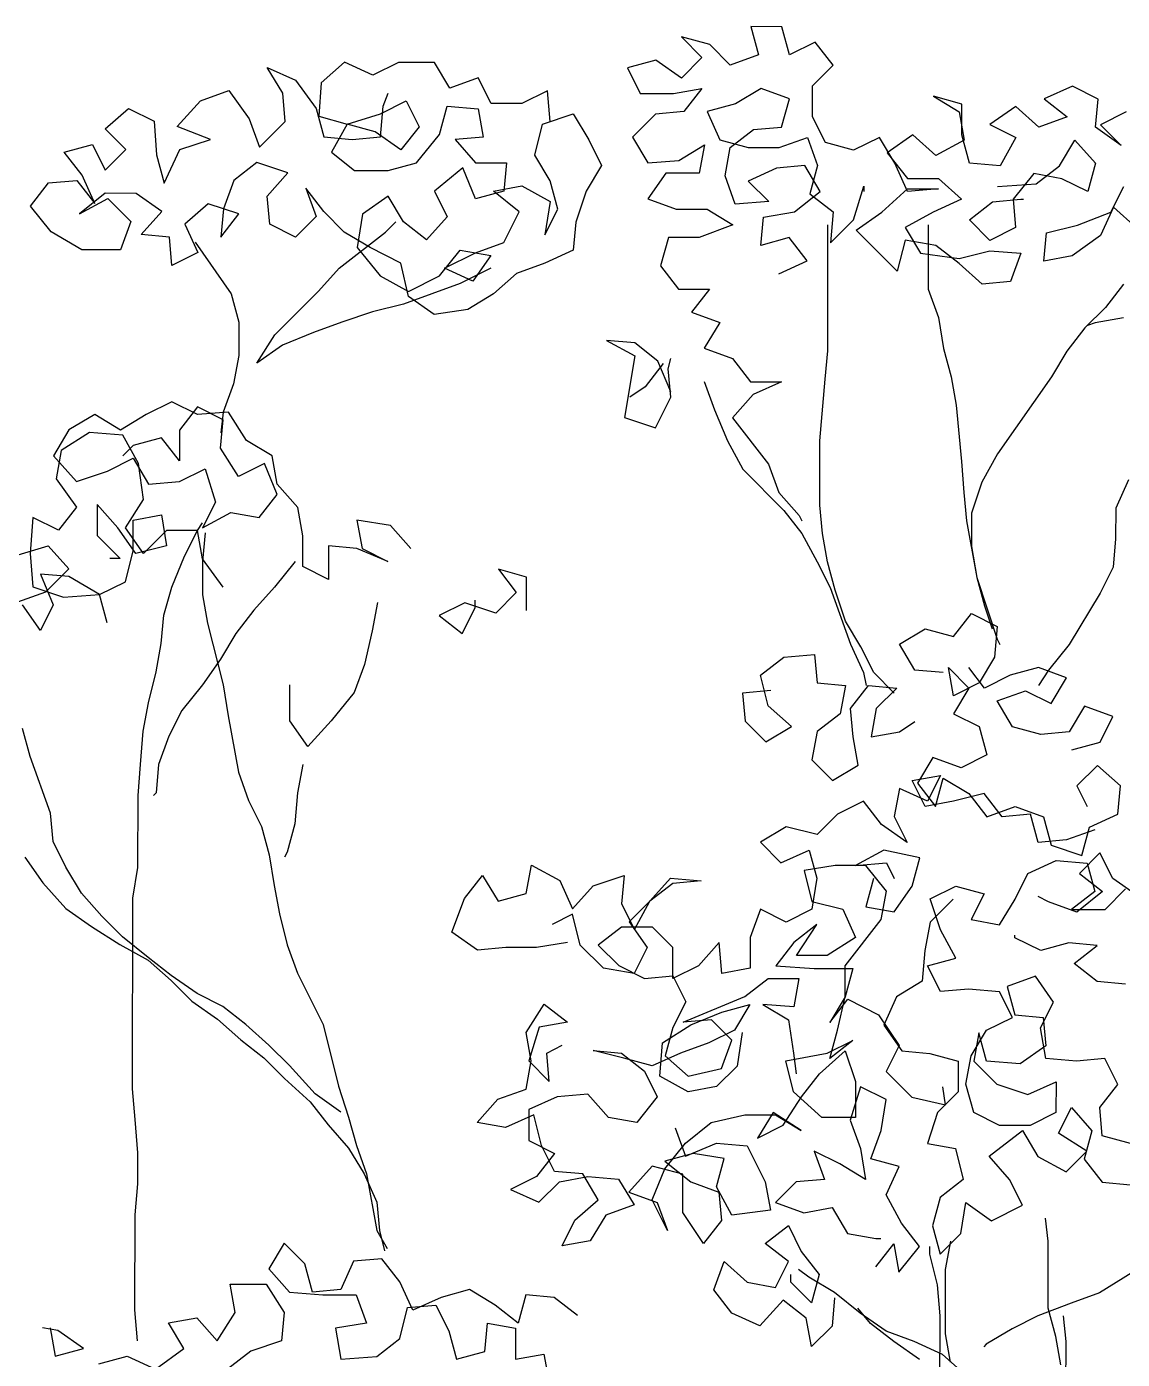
# Model space of a CAD drawing. Header units: millimetres. Extents: x 684983 to 685377, y 990360 to 990509.
# Drawn here: x 685140.296 to 685140.91, y 990435.167 to 990435.914 of the extents above; entities that cross this region are included whole.
import ezdxf

# ---------------------------------------------------------------- set-up
doc = ezdxf.new("R2010")
doc.units = ezdxf.units.MM
doc.layers.add('TEAK', color=7, linetype='Continuous')

# ---------------------------------------------------------------- blocks, each defined once
blk = doc.blocks.new('A$C25655A80')
at = {"color": 62}
for p, q in [((-0.01827, 2.09854), (-0.01539, 2.08796)), ((-0.00673, 2.09853), (-0.01827, 2.09854)), ((-0.00386, 2.08795), (-0.00673, 2.09853)), ((-0.04423, 2.09472), (-0.03654, 2.08702)), ((-0.03365, 2.09182), (-0.04423, 2.09472)), ((-0.02597, 2.08413), (-0.03365, 2.09182)), ((0.00576, 2.09275), (-0.00386, 2.08795)), ((0.01248, 2.08409), (0.00576, 2.09275)), ((-0.03654, 2.08702), (-0.04424, 2.07934)), ((-0.01539, 2.08796), (-0.02597, 2.08413)), ((-0.19901, 2.08332), (-0.18844, 2.07851)), ((-0.19325, 2.07371), (-0.19901, 2.08332)), ((-0.17016, 2.08522), (-0.17882, 2.07754)), ((-0.15959, 2.0804), (-0.17016, 2.08522)), ((-0.14998, 2.0852), (-0.15959, 2.0804)), ((-0.13652, 2.08519), (-0.14998, 2.0852)), ((-0.13076, 2.07557), (-0.13652, 2.08519)), ((-0.05385, 2.08607), (-0.06442, 2.0832)), ((-0.06442, 2.0832), (-0.05963, 2.07358)), ((-0.04424, 2.07934), (-0.05385, 2.08607)), ((0.00478, 2.07641), (0.01248, 2.08409)), ((-0.18844, 2.07851), (-0.18075, 2.06793)), ((-0.17882, 2.07754), (-0.1798, 2.06504)), ((-0.12018, 2.07941), (-0.13076, 2.07557)), ((-0.11538, 2.06979), (-0.12018, 2.07941)), ((-0.22401, 2.07085), (-0.21343, 2.07469)), ((-0.21343, 2.07469), (-0.20575, 2.0641)), ((-0.19229, 2.06313), (-0.19325, 2.07371)), ((-0.15576, 2.06886), (-0.15383, 2.07367)), ((-0.09423, 2.07458), (-0.10385, 2.06978)), ((-0.09328, 2.06304), (-0.09423, 2.07458)), ((-0.05963, 2.07358), (-0.04713, 2.07357)), ((-0.04713, 2.07357), (-0.03655, 2.07548)), ((-0.03655, 2.07548), (-0.04329, 2.06684)), ((-0.01444, 2.07546), (-0.02406, 2.06971)), ((-0.00387, 2.07161), (-0.01444, 2.07546)), ((-0.00677, 2.06104), (-0.00387, 2.07161)), ((0.00477, 2.06487), (0.00478, 2.07641)), ((0.04996, 2.07252), (0.05957, 2.06674)), ((0.06053, 2.06963), (0.04996, 2.07252)), ((0.10188, 2.07632), (0.0913, 2.07152)), ((0.0913, 2.07152), (0.09994, 2.06479)), ((0.11148, 2.0715), (0.10188, 2.07632)), ((0.11051, 2.06093), (0.11148, 2.0715)), ((-0.25959, 2.06031), (-0.25093, 2.06799)), ((-0.25093, 2.06799), (-0.24132, 2.06318)), ((-0.23267, 2.06124), (-0.22401, 2.07085)), ((-0.18075, 2.06793), (-0.17788, 2.05735)), ((-0.15673, 2.05733), (-0.15576, 2.06886)), ((-0.15672, 2.06598), (-0.14711, 2.07078)), ((-0.14711, 2.07078), (-0.14231, 2.06116)), ((-0.13462, 2.05827), (-0.13173, 2.06884)), ((-0.13173, 2.06884), (-0.12019, 2.06787)), ((-0.12019, 2.06787), (-0.11828, 2.05729)), ((-0.10385, 2.06978), (-0.11538, 2.06979)), ((-0.04329, 2.06684), (-0.05386, 2.06589)), ((-0.02406, 2.06971), (-0.03464, 2.06683)), ((-0.03464, 2.06683), (-0.02984, 2.05625)), ((0.05957, 2.06674), (0.06148, 2.05617)), ((0.06052, 2.05809), (0.06053, 2.06963)), ((0.08072, 2.06865), (0.0711, 2.06193)), ((0.08936, 2.06095), (0.08072, 2.06865)), ((0.12205, 2.06669), (0.11244, 2.06189)), ((-0.24132, 2.06318), (-0.24037, 2.05068)), ((-0.20575, 2.0641), (-0.20192, 2.05353)), ((-0.20192, 2.05353), (-0.19229, 2.06313)), ((-0.1798, 2.06504), (-0.16922, 2.06215)), ((-0.16922, 2.06215), (-0.175, 2.05158)), ((-0.16922, 2.06215), (-0.15672, 2.06598)), ((-0.15865, 2.05925), (-0.16922, 2.06215)), ((-0.09906, 2.05055), (-0.09617, 2.06208)), ((-0.09617, 2.06208), (-0.08463, 2.06592)), ((-0.08463, 2.06592), (-0.07887, 2.0563)), ((-0.05386, 2.06589), (-0.06252, 2.05724)), ((0.00957, 2.05525), (0.00477, 2.06487)), ((0.0711, 2.06193), (0.08071, 2.05711)), ((0.09994, 2.06479), (0.08936, 2.06095)), ((0.11244, 2.06189), (0.12012, 2.05419)), ((-0.2519, 2.05261), (-0.25959, 2.06031)), ((-0.22018, 2.05643), (-0.23267, 2.06124)), ((-0.17788, 2.05735), (-0.16731, 2.05638)), ((-0.16731, 2.05638), (-0.15673, 2.05733)), ((-0.14905, 2.05252), (-0.15865, 2.05925)), ((-0.14231, 2.06116), (-0.14905, 2.05252)), ((-0.14328, 2.0477), (-0.13462, 2.05827)), ((-0.11828, 2.05729), (-0.12885, 2.05634)), ((-0.06252, 2.05724), (-0.05677, 2.04763)), ((-0.026, 2.05336), (-0.01734, 2.06009)), ((-0.01734, 2.06009), (-0.00677, 2.06104)), ((-0.00773, 2.05335), (0.00284, 2.05718)), ((0.00284, 2.05718), (0.00668, 2.04661)), ((0.02976, 2.05716), (0.02014, 2.05236)), ((0.03552, 2.04754), (0.02976, 2.05716)), ((0.04226, 2.05811), (0.03264, 2.05139)), ((0.0509, 2.05041), (0.04226, 2.05811)), ((0.0634, 2.04752), (0.06052, 2.05809)), ((0.08071, 2.05711), (0.07493, 2.04654)), ((0.12012, 2.05419), (0.11051, 2.06093)), ((-0.27498, 2.05167), (-0.2644, 2.05454)), ((-0.26826, 2.04301), (-0.27498, 2.05167)), ((-0.2644, 2.05454), (-0.2596, 2.04493)), ((-0.2596, 2.04493), (-0.2519, 2.05261)), ((-0.2375, 2.0401), (-0.23172, 2.05259)), ((-0.23172, 2.05259), (-0.22018, 2.05643)), ((-0.175, 2.05158), (-0.16636, 2.04484)), ((-0.12885, 2.05634), (-0.12117, 2.04768)), ((-0.07887, 2.0563), (-0.07407, 2.04668)), ((-0.04523, 2.04858), (-0.03561, 2.05434)), ((-0.03561, 2.05434), (-0.03754, 2.04376)), ((-0.02984, 2.05625), (-0.01927, 2.05336)), ((-0.02793, 2.04279), (-0.026, 2.05336)), ((-0.01927, 2.05336), (-0.00773, 2.05335)), ((0.02014, 2.05236), (0.00957, 2.05525)), ((0.06148, 2.05617), (0.0509, 2.05041)), ((0.09704, 2.04652), (0.10282, 2.05613)), ((0.10282, 2.05613), (0.1105, 2.04747)), ((-0.24037, 2.05068), (-0.2375, 2.0401)), ((-0.20288, 2.04776), (-0.21154, 2.04104)), ((-0.19135, 2.0439), (-0.20288, 2.04776)), ((-0.15386, 2.04483), (-0.14328, 2.0477)), ((-0.12117, 2.04768), (-0.10964, 2.04767)), ((-0.10964, 2.04767), (-0.11061, 2.0371)), ((-0.0933, 2.04093), (-0.09906, 2.05055)), ((-0.07407, 2.04668), (-0.07985, 2.03707)), ((-0.05677, 2.04763), (-0.04523, 2.04858)), ((0.00187, 2.04661), (-0.0087, 2.04566)), ((0.00763, 2.03699), (0.00187, 2.04661)), ((0.00668, 2.04661), (0.00379, 2.03603)), ((0.03264, 2.05139), (0.04032, 2.04177)), ((0.04032, 2.03696), (0.03552, 2.04754)), ((0.07493, 2.04654), (0.0634, 2.04752)), ((0.1105, 2.04747), (0.10761, 2.0369)), ((-0.26346, 2.03243), (-0.26826, 2.04301)), ((-0.19905, 2.03526), (-0.19135, 2.0439)), ((-0.16636, 2.04484), (-0.15386, 2.04483)), ((-0.12598, 2.04577), (-0.13656, 2.03712)), ((-0.12118, 2.03423), (-0.12598, 2.04577)), ((-0.05004, 2.04377), (-0.05678, 2.03417)), ((-0.03754, 2.04376), (-0.05004, 2.04377)), ((-0.02409, 2.03221), (-0.02793, 2.04279)), ((-0.0087, 2.04566), (-0.01928, 2.04086)), ((0.04032, 2.04177), (0.05186, 2.04176)), ((0.05186, 2.04176), (0.0605, 2.03406)), ((0.08743, 2.04365), (0.07973, 2.03404)), ((0.098, 2.04172), (0.08743, 2.04365)), ((0.08838, 2.0398), (0.09704, 2.04652)), ((0.10761, 2.0369), (0.098, 2.04172)), ((-0.28749, 2.03149), (-0.28076, 2.04014)), ((-0.28076, 2.04014), (-0.27018, 2.04109)), ((-0.27018, 2.04109), (-0.26346, 2.03243)), ((-0.21154, 2.04104), (-0.2154, 2.03047)), ((-0.18463, 2.03813), (-0.18079, 2.02755)), ((-0.17791, 2.02947), (-0.18463, 2.03813)), ((-0.13656, 2.03712), (-0.13177, 2.02751)), ((-0.11061, 2.0371), (-0.12118, 2.03423)), ((-0.11445, 2.0371), (-0.10388, 2.03902)), ((-0.10485, 2.0294), (-0.11445, 2.0371)), ((-0.10388, 2.03902), (-0.09331, 2.03324)), ((-0.09043, 2.03035), (-0.0933, 2.04093)), ((-0.07985, 2.03707), (-0.0837, 2.02554)), ((-0.01928, 2.04086), (-0.0116, 2.03316)), ((-0.00199, 2.02931), (0.00763, 2.03699)), ((0.02012, 2.02641), (0.02398, 2.0389)), ((0.02398, 2.0389), (0.02397, 2.03698)), ((0.0307, 2.02928), (0.04032, 2.03792)), ((0.04032, 2.03792), (0.05185, 2.03791)), ((0.05185, 2.03791), (0.04032, 2.03696)), ((0.07396, 2.03885), (0.08838, 2.0398)), ((0.11625, 2.0292), (0.12107, 2.03881)), ((-0.25961, 2.03628), (-0.26923, 2.02859)), ((-0.26923, 2.02859), (-0.25865, 2.03435)), ((-0.24807, 2.03626), (-0.25961, 2.03628)), ((-0.25865, 2.03435), (-0.25001, 2.02569)), ((-0.23847, 2.02953), (-0.24807, 2.03626)), ((-0.22116, 2.03239), (-0.22982, 2.02471)), ((-0.20963, 2.02854), (-0.22116, 2.03239)), ((-0.1981, 2.02468), (-0.19905, 2.03526)), ((-0.15387, 2.03522), (-0.16349, 2.0285)), ((-0.14811, 2.0256), (-0.15387, 2.03522)), ((-0.09331, 2.03324), (-0.09524, 2.02074)), ((-0.05678, 2.03417), (-0.04621, 2.03031)), ((-0.0116, 2.03316), (-0.02409, 2.03221)), ((0.00379, 2.03603), (0.01243, 2.0293)), ((0.0605, 2.03406), (0.04992, 2.02926)), ((0.06338, 2.02637), (0.07204, 2.03309)), ((0.07204, 2.03309), (0.08261, 2.03404)), ((0.07973, 2.03404), (0.08068, 2.02347)), ((0.08261, 2.03404), (0.08357, 2.03404)), ((-0.27981, 2.02187), (-0.28749, 2.03149)), ((-0.24617, 2.02088), (-0.23847, 2.02953)), ((-0.2154, 2.03047), (-0.21637, 2.01989)), ((-0.21637, 2.01989), (-0.20963, 2.02854)), ((-0.18079, 2.02755), (-0.18849, 2.01987)), ((-0.17022, 2.02177), (-0.17791, 2.02947)), ((-0.16349, 2.0285), (-0.16542, 2.016)), ((-0.13177, 2.02751), (-0.13946, 2.01886)), ((-0.11063, 2.01787), (-0.10485, 2.0294)), ((-0.09524, 2.02074), (-0.09043, 2.03035)), ((-0.04621, 2.03031), (-0.03467, 2.0303)), ((-0.03467, 2.0303), (-0.02506, 2.02452)), ((-0.0145, 2.01682), (-0.01353, 2.0274)), ((-0.01353, 2.0274), (-0.00199, 2.02931)), ((0.01243, 2.0293), (0.01146, 2.01776)), ((0.02108, 2.02256), (0.0307, 2.02928)), ((0.04992, 2.02926), (0.03934, 2.0235)), ((0.10375, 2.02441), (0.11625, 2.0292)), ((0.11722, 2.03112), (0.1124, 2.02055)), ((0.12586, 2.02343), (0.11722, 2.03112)), ((-0.26828, 2.01513), (-0.27981, 2.02187)), ((-0.25001, 2.02569), (-0.25386, 2.01512)), ((-0.22982, 2.02471), (-0.22502, 2.01413)), ((-0.18849, 2.01987), (-0.1981, 2.02468)), ((-0.17216, 2.00832), (-0.15484, 2.02176)), ((-0.16061, 2.016), (-0.17022, 2.02177)), ((-0.15484, 2.02176), (-0.15099, 2.0256)), ((-0.13946, 2.01886), (-0.14811, 2.0256)), ((-0.0837, 2.02554), (-0.08467, 2.01497)), ((-0.02506, 2.02452), (-0.03756, 2.01973)), ((0.01046, 1.97739), (0.0105, 2.02449)), ((0.01146, 2.01776), (0.02012, 2.02641)), ((0.03644, 2.00717), (0.02108, 2.02256)), ((0.03934, 2.0235), (0.0451, 2.01389)), ((0.048, 2.02446), (0.04797, 2.00043)), ((0.07106, 2.01867), (0.06338, 2.02637)), ((0.08068, 2.02347), (0.07106, 2.01867)), ((0.09221, 2.02153), (0.10375, 2.02441)), ((-0.23559, 2.01991), (-0.24617, 2.02088)), ((-0.23464, 2.00934), (-0.23559, 2.01991)), ((-0.22598, 2.01798), (-0.21254, 1.99874)), ((-0.1212, 2.01404), (-0.11063, 2.01787)), ((-0.0491, 2.01974), (-0.05199, 2.00917)), ((-0.03756, 2.01973), (-0.0491, 2.01974)), ((-0.00392, 2.0197), (-0.0145, 2.01682)), ((0.0028, 2.01104), (-0.00392, 2.0197)), ((0.03934, 2.0187), (0.03644, 2.00717)), ((0.05087, 2.01677), (0.03934, 2.0187)), ((0.05952, 2.01003), (0.05087, 2.01677)), ((0.09124, 2.01096), (0.09221, 2.02153)), ((0.1124, 2.02055), (0.10182, 2.01287)), ((-0.25386, 2.01512), (-0.26828, 2.01513)), ((-0.22502, 2.01413), (-0.23464, 2.00934)), ((-0.16542, 2.016), (-0.15678, 2.00542)), ((-0.14908, 2.01022), (-0.16061, 2.016)), ((-0.13467, 2.0054), (-0.12697, 2.01501)), ((-0.13274, 2.00828), (-0.1212, 2.01404)), ((-0.12697, 2.01501), (-0.11544, 2.01307)), ((-0.11544, 2.01307), (-0.12217, 2.00347)), ((-0.08467, 2.01497), (-0.09525, 2.01017)), ((0.0451, 2.01389), (0.05952, 2.01195)), ((0.05952, 2.01195), (0.07106, 2.01482)), ((0.07106, 2.01482), (0.08259, 2.01385)), ((0.08259, 2.01385), (0.07874, 2.00328)), ((0.10182, 2.01287), (0.09124, 2.01096)), ((-0.17986, 1.99967), (-0.17216, 2.00832)), ((-0.14621, 1.99772), (-0.14908, 2.01022)), ((-0.12217, 2.00347), (-0.13274, 2.00828)), ((-0.11544, 2.00827), (-0.12698, 2.00251)), ((-0.09525, 2.01017), (-0.10583, 2.00633)), ((-0.05199, 2.00917), (-0.04527, 2.00051)), ((-0.00778, 2.00624), (0.0028, 2.01104)), ((0.06816, 2.00233), (0.05952, 2.01003)), ((-0.15678, 2.00542), (-0.14621, 1.99964)), ((-0.12698, 2.00251), (-0.14814, 1.99484)), ((-0.14621, 1.99964), (-0.13467, 2.0054)), ((-0.10583, 2.00633), (-0.11449, 1.99865)), ((0.07874, 2.00328), (0.06816, 2.00233)), ((0.12103, 2.00228), (0.1143, 1.99364)), ((-0.21254, 1.99874), (-0.20967, 1.98816)), ((-0.19621, 1.98335), (-0.17986, 1.99967)), ((-0.13661, 1.99098), (-0.14621, 1.99772)), ((-0.11449, 1.99865), (-0.12411, 1.99289)), ((-0.04527, 2.00051), (-0.03374, 2.0005)), ((-0.03374, 2.0005), (-0.04047, 1.99185)), ((0.04797, 2.00043), (0.05181, 1.98985)), ((-0.15968, 1.99196), (-0.17121, 1.98813)), ((-0.14814, 1.99484), (-0.15968, 1.99196)), ((-0.12411, 1.99289), (-0.13661, 1.99098)), ((-0.04047, 1.99185), (-0.0299, 1.988)), ((0.1143, 1.99364), (0.1066, 1.98595)), ((-0.20967, 1.98816), (-0.20968, 1.97567)), ((-0.17121, 1.98813), (-0.18179, 1.98429)), ((-0.0299, 1.988), (-0.03568, 1.97839)), ((0.05181, 1.98985), (0.05372, 1.97831)), ((0.11045, 1.98787), (0.10756, 1.98691)), ((0.12102, 1.98978), (0.11045, 1.98787)), ((-0.20295, 1.97278), (-0.19621, 1.98335)), ((-0.18179, 1.98429), (-0.19333, 1.9795)), ((0.1066, 1.98595), (0.09986, 1.97731)), ((-0.19333, 1.9795), (-0.20295, 1.97278)), ((-0.07221, 1.98131), (-0.06164, 1.97553)), ((-0.06163, 1.98034), (-0.07221, 1.98131)), ((-0.05299, 1.9736), (-0.06163, 1.98034)), ((-0.03568, 1.97839), (-0.02511, 1.97454)), ((0.00949, 1.96682), (0.01046, 1.97739)), ((0.05372, 1.97831), (0.0566, 1.96773)), ((0.09986, 1.97731), (0.09409, 1.9677)), ((-0.20968, 1.97567), (-0.21161, 1.9651)), ((-0.06164, 1.97553), (-0.0655, 1.95246)), ((-0.05107, 1.97264), (-0.0578, 1.96399)), ((-0.04819, 1.96206), (-0.05299, 1.9736)), ((-0.04915, 1.97071), (-0.04818, 1.97456)), ((-0.02511, 1.97454), (-0.01839, 1.96588)), ((-0.04819, 1.96014), (-0.04915, 1.97071)), ((0.0566, 1.96773), (0.05851, 1.95716)), ((0.09409, 1.9677), (0.07387, 1.93888)), ((-0.21161, 1.9651), (-0.21547, 1.95452)), ((-0.0578, 1.96399), (-0.06357, 1.96015)), ((-0.03569, 1.9659), (-0.03186, 1.95532)), ((-0.01839, 1.96588), (-0.00685, 1.96587)), ((-0.00685, 1.96587), (-0.01743, 1.96107)), ((0.00755, 1.94375), (0.00949, 1.96682)), ((-0.23469, 1.95839), (-0.24431, 1.95359)), ((-0.22508, 1.95357), (-0.23469, 1.95839)), ((-0.05397, 1.94861), (-0.04819, 1.96014)), ((-0.01743, 1.96107), (-0.02513, 1.95243)), ((0.05851, 1.95716), (0.06041, 1.93601)), ((-0.26353, 1.95361), (-0.27315, 1.94785)), ((-0.25392, 1.94783), (-0.26353, 1.95361)), ((-0.24431, 1.95359), (-0.25392, 1.94783)), ((-0.22508, 1.95646), (-0.23181, 1.94781)), ((-0.21547, 1.95164), (-0.22508, 1.95646)), ((-0.21354, 1.95452), (-0.22508, 1.95357)), ((-0.21547, 1.95452), (-0.21643, 1.94683)), ((-0.20682, 1.94394), (-0.21354, 1.95452)), ((-0.0655, 1.95246), (-0.05397, 1.94861)), ((-0.03186, 1.95532), (-0.02706, 1.94378)), ((-0.02513, 1.95243), (-0.01169, 1.93511)), ((-0.27315, 1.94785), (-0.27893, 1.93824)), ((-0.23181, 1.94781), (-0.23182, 1.93627)), ((-0.21644, 1.94107), (-0.21547, 1.95164)), ((-0.26546, 1.94688), (-0.27604, 1.94016)), ((-0.25296, 1.94591), (-0.26546, 1.94688)), ((-0.24912, 1.94206), (-0.25297, 1.93822)), ((-0.24721, 1.93533), (-0.25296, 1.94591)), ((-0.23855, 1.94493), (-0.24912, 1.94206)), ((-0.23182, 1.93627), (-0.23855, 1.94493)), ((-0.19722, 1.93817), (-0.20682, 1.94394)), ((-0.02706, 1.94378), (-0.0213, 1.9332)), ((0.00753, 1.91971), (0.00755, 1.94375)), ((-0.27893, 1.93824), (-0.27028, 1.92862)), ((-0.27604, 1.94016), (-0.27797, 1.92959)), ((-0.25874, 1.93245), (-0.24913, 1.93725)), ((-0.24913, 1.93725), (-0.24337, 1.92763)), ((-0.20972, 1.93049), (-0.21644, 1.94107)), ((-0.1953, 1.92759), (-0.19722, 1.93817)), ((0.07387, 1.93888), (0.06809, 1.92831)), ((-0.27028, 1.92862), (-0.25874, 1.93245)), ((-0.2453, 1.92187), (-0.24721, 1.93533)), ((-0.23183, 1.92858), (-0.22221, 1.93338)), ((-0.22221, 1.93338), (-0.21838, 1.92088)), ((-0.2001, 1.93528), (-0.20972, 1.93049)), ((-0.19531, 1.92374), (-0.2001, 1.93528)), ((-0.0213, 1.9332), (-0.00593, 1.9178)), ((-0.01169, 1.93511), (-0.00785, 1.92453)), ((0.06041, 1.93601), (0.06136, 1.92447)), ((-0.27797, 1.92959), (-0.27029, 1.91901)), ((-0.24337, 1.92763), (-0.23183, 1.92858)), ((-0.18762, 1.91893), (-0.1953, 1.92759)), ((0.06809, 1.92831), (0.06424, 1.91678)), ((0.12289, 1.92922), (0.11807, 1.91865)), ((-0.20204, 1.9151), (-0.19531, 1.92374)), ((-0.00785, 1.92453), (-0.00017, 1.91588)), ((0.06136, 1.92447), (0.06231, 1.9139)), ((-0.27029, 1.91901), (-0.27703, 1.91036)), ((-0.2626, 1.91996), (-0.26261, 1.90842)), ((-0.25492, 1.9113), (-0.2626, 1.91996)), ((-0.25203, 1.9113), (-0.2453, 1.92187)), ((-0.21838, 1.92088), (-0.2232, 1.91127)), ((-0.18571, 1.90835), (-0.18762, 1.91893)), ((-0.00593, 1.9178), (0.00079, 1.90915)), ((0.00848, 1.90914), (0.00753, 1.91971)), ((0.11807, 1.91865), (0.11806, 1.90712)), ((-0.28664, 1.91518), (-0.28761, 1.90172)), ((-0.27703, 1.91036), (-0.28664, 1.91518)), ((-0.24916, 1.90264), (-0.24915, 1.91418)), ((-0.24915, 1.91418), (-0.23857, 1.91609)), ((-0.23857, 1.91609), (-0.23666, 1.90456)), ((-0.22512, 1.91031), (-0.22319, 1.9132)), ((-0.2232, 1.91127), (-0.21262, 1.91703)), ((-0.21262, 1.91703), (-0.20204, 1.9151)), ((-0.16551, 1.9141), (-0.1636, 1.90353)), ((-0.15302, 1.91217), (-0.16551, 1.9141)), ((-0.14534, 1.90351), (-0.15302, 1.91217)), ((-0.00017, 1.91588), (0.00079, 1.91395)), ((0.06231, 1.9139), (0.06614, 1.89274)), ((0.06424, 1.91678), (0.06423, 1.90428)), ((-0.26261, 1.90842), (-0.25397, 1.89977)), ((-0.2482, 1.90168), (-0.25492, 1.9113)), ((-0.24531, 1.90168), (-0.25203, 1.9113)), ((-0.23665, 1.91032), (-0.24531, 1.90168)), ((-0.22512, 1.91031), (-0.23665, 1.91032)), ((-0.22993, 1.9007), (-0.22512, 1.91031)), ((-0.22321, 1.89974), (-0.22512, 1.91031)), ((-0.22224, 1.90935), (-0.22321, 1.89878)), ((-0.18572, 1.89682), (-0.18571, 1.90835)), ((0.00079, 1.90915), (0.00654, 1.89857)), ((0.01039, 1.89856), (0.00848, 1.90914)), ((-0.29338, 1.90076), (-0.28088, 1.9046)), ((-0.28088, 1.9046), (-0.2732, 1.89594)), ((-0.25205, 1.89111), (-0.24916, 1.90264)), ((-0.23666, 1.90456), (-0.2482, 1.90168)), ((-0.1761, 1.9045), (-0.17611, 1.892)), ((-0.16552, 1.90353), (-0.1761, 1.9045)), ((-0.15399, 1.89871), (-0.16552, 1.90353)), ((-0.1636, 1.90353), (-0.15399, 1.89871)), ((0.06423, 1.90428), (0.06614, 1.89274)), ((0.11806, 1.90712), (0.11709, 1.89654)), ((-0.28761, 1.90172), (-0.28666, 1.88922)), ((-0.25397, 1.89977), (-0.25781, 1.89977)), ((-0.23475, 1.88917), (-0.22993, 1.9007)), ((-0.22321, 1.89878), (-0.22322, 1.88628)), ((-0.21553, 1.88916), (-0.22321, 1.89974)), ((-0.1886, 1.89874), (-0.1963, 1.88914)), ((0.00654, 1.89857), (0.01134, 1.88895)), ((0.01326, 1.88799), (0.01039, 1.89856)), ((-0.28377, 1.89402), (-0.27898, 1.88248)), ((-0.2732, 1.89305), (-0.28377, 1.89402)), ((-0.2732, 1.89594), (-0.28186, 1.88729)), ((-0.26167, 1.88631), (-0.2732, 1.89305)), ((-0.17611, 1.892), (-0.18572, 1.89682)), ((-0.10209, 1.8929), (-0.11266, 1.89579)), ((-0.11266, 1.89579), (-0.10594, 1.88713)), ((-0.1021, 1.8804), (-0.10209, 1.8929)), ((0.06614, 1.89274), (0.07381, 1.86966)), ((0.06614, 1.89274), (0.06901, 1.88217)), ((0.11709, 1.89654), (0.11228, 1.88693)), ((-0.28186, 1.88729), (-0.29243, 1.88346)), ((-0.28666, 1.88922), (-0.27513, 1.88537)), ((-0.26167, 1.88631), (-0.25205, 1.89111)), ((-0.23764, 1.8786), (-0.23475, 1.88917)), ((-0.1963, 1.88914), (-0.204, 1.88049)), ((0.01134, 1.88895), (0.01901, 1.86779)), ((0.0171, 1.87645), (0.01326, 1.88799)), ((-0.28379, 1.87288), (-0.29051, 1.8825)), ((-0.27898, 1.88248), (-0.28379, 1.87288)), ((-0.27513, 1.88537), (-0.26167, 1.88631)), ((-0.2588, 1.87574), (-0.26167, 1.88631)), ((-0.22322, 1.88628), (-0.22131, 1.8757)), ((-0.15785, 1.88334), (-0.15978, 1.87276)), ((-0.12517, 1.88331), (-0.13479, 1.87851)), ((-0.11364, 1.87945), (-0.12517, 1.88331)), ((-0.12132, 1.88138), (-0.12132, 1.88426)), ((-0.10594, 1.88713), (-0.11364, 1.87945)), ((0.11228, 1.88693), (0.10072, 1.86772)), ((-0.23862, 1.86803), (-0.23764, 1.8786)), ((-0.204, 1.88049), (-0.21073, 1.87185)), ((-0.13479, 1.87851), (-0.12614, 1.87177)), ((-0.12614, 1.87177), (-0.12132, 1.88138)), ((0.05747, 1.87064), (0.0642, 1.87929)), ((0.0642, 1.87929), (0.07381, 1.87447)), ((0.06901, 1.88217), (0.07189, 1.87351)), ((-0.22131, 1.8757), (-0.21556, 1.85263)), ((-0.15978, 1.87276), (-0.16268, 1.86027)), ((0.02286, 1.86683), (0.0171, 1.87645)), ((0.03728, 1.86778), (0.0469, 1.87353)), ((0.0469, 1.87353), (0.05747, 1.87064)), ((0.07381, 1.87447), (0.07284, 1.86294)), ((-0.24055, 1.85746), (-0.23862, 1.86803)), ((-0.21073, 1.87185), (-0.21651, 1.86224)), ((0.01901, 1.86779), (0.02381, 1.85721)), ((0.04304, 1.85816), (0.03728, 1.86778)), ((0.07381, 1.86966), (0.07477, 1.86774)), ((0.10072, 1.86772), (0.09302, 1.85811)), ((-0.01464, 1.85629), (-0.00599, 1.86301)), ((-0.00599, 1.86301), (0.00555, 1.86396)), ((0.00555, 1.86396), (0.0065, 1.85338)), ((0.02766, 1.85721), (0.02286, 1.86683)), ((0.07284, 1.86294), (0.06706, 1.85333)), ((-0.24344, 1.84592), (-0.24055, 1.85746)), ((-0.21651, 1.86224), (-0.22325, 1.85263)), ((-0.16268, 1.86027), (-0.16653, 1.8497)), ((0.05361, 1.85719), (0.04304, 1.85816)), ((0.05553, 1.85911), (0.06322, 1.85141)), ((0.05745, 1.84853), (0.05553, 1.85911)), ((0.06899, 1.8514), (0.06323, 1.8591)), ((0.08918, 1.85908), (0.0786, 1.8562)), ((0.09302, 1.85811), (0.08917, 1.85235)), ((0.09975, 1.85522), (0.08918, 1.85908)), ((-0.22325, 1.85263), (-0.23095, 1.84303)), ((-0.21556, 1.85263), (-0.21365, 1.84109)), ((-0.19058, 1.83915), (-0.19056, 1.8526)), ((-0.01177, 1.84475), (-0.01464, 1.85629)), ((0.0065, 1.85338), (0.01708, 1.85241)), ((0.01708, 1.85241), (0.01514, 1.84184)), ((0.01899, 1.84376), (0.02573, 1.85241)), ((0.02381, 1.85721), (0.02477, 1.85241)), ((0.02573, 1.85241), (0.0363, 1.85143)), ((0.03534, 1.84951), (0.02766, 1.85721)), ((0.06706, 1.85333), (0.05745, 1.84853)), ((0.0786, 1.8562), (0.06899, 1.8514)), ((0.09397, 1.84561), (0.09975, 1.85522)), ((-0.16653, 1.8497), (-0.1752, 1.83913)), ((-0.0108, 1.85052), (-0.02138, 1.84956)), ((-0.02138, 1.84956), (-0.02043, 1.83899)), ((0.0363, 1.85143), (0.0286, 1.84375)), ((0.06322, 1.85141), (0.05744, 1.8418)), ((0.07379, 1.84659), (0.08437, 1.85043)), ((0.08437, 1.85043), (0.09397, 1.84561)), ((-0.24537, 1.83535), (-0.24344, 1.84592)), ((-0.23095, 1.84303), (-0.23576, 1.83342)), ((-0.00312, 1.83705), (-0.01177, 1.84475)), ((0.01994, 1.83318), (0.01899, 1.84376)), ((0.0286, 1.84375), (0.02667, 1.83318)), ((0.07955, 1.83698), (0.07379, 1.84659)), ((0.10647, 1.84464), (0.10069, 1.83503)), ((0.11704, 1.84079), (0.10647, 1.84464)), ((-0.21365, 1.84109), (-0.20982, 1.81994)), ((-0.18386, 1.82953), (-0.19058, 1.83915)), ((-0.1752, 1.83913), (-0.18386, 1.82953)), ((-0.02043, 1.83899), (-0.01274, 1.83129)), ((0.01514, 1.84184), (0.00649, 1.83512)), ((0.03725, 1.83509), (0.04302, 1.83893)), ((0.05744, 1.8418), (0.06705, 1.83699)), ((0.11223, 1.83118), (0.11704, 1.84079)), ((-0.28768, 1.82578), (-0.29055, 1.83635)), ((-0.24635, 1.82285), (-0.24537, 1.83535)), ((-0.23576, 1.83342), (-0.23962, 1.82285)), ((-0.01274, 1.83129), (-0.00312, 1.83705)), ((0.00649, 1.83512), (0.00455, 1.82455)), ((0.02186, 1.82261), (0.01994, 1.83318)), ((0.02667, 1.83318), (0.03725, 1.83509)), ((0.06705, 1.83699), (0.06992, 1.82641)), ((0.09012, 1.83408), (0.07955, 1.83698)), ((0.10069, 1.83503), (0.09012, 1.83408)), ((0.10165, 1.8283), (0.11223, 1.83118)), ((-0.28001, 1.80462), (-0.28768, 1.82578)), ((-0.24732, 1.81132), (-0.24635, 1.82285)), ((-0.23962, 1.82285), (-0.24059, 1.81227)), ((-0.18579, 1.8228), (-0.18772, 1.81223)), ((0.00455, 1.82455), (0.01224, 1.81685)), ((0.01224, 1.81685), (0.02186, 1.82261)), ((0.04974, 1.82547), (0.04396, 1.81586)), ((0.06031, 1.82161), (0.04974, 1.82547)), ((0.06992, 1.82641), (0.06031, 1.82161)), ((0.11126, 1.82253), (0.10356, 1.81484)), ((0.1199, 1.81483), (0.11126, 1.82253)), ((-0.20982, 1.81994), (-0.20599, 1.80936)), ((0.04204, 1.81682), (0.05261, 1.81874)), ((0.05261, 1.81874), (0.0478, 1.80913)), ((0.05068, 1.8072), (0.05357, 1.81777)), ((0.05357, 1.81777), (0.06318, 1.812)), ((0.03723, 1.81394), (0.0353, 1.80337)), ((0.0478, 1.80913), (0.03723, 1.81394)), ((0.04684, 1.8072), (0.04204, 1.81682)), ((0.04396, 1.81586), (0.05068, 1.8072)), ((0.10356, 1.81484), (0.1074, 1.80715)), ((0.11893, 1.80426), (0.1199, 1.81483)), ((-0.24734, 1.7844), (-0.24732, 1.81132)), ((-0.24059, 1.81227), (-0.24155, 1.81131)), ((-0.20599, 1.80936), (-0.20119, 1.79974)), ((-0.18772, 1.81223), (-0.18869, 1.80069)), ((0.02377, 1.80915), (0.01415, 1.80435)), ((0.03049, 1.80049), (0.02377, 1.80915)), ((0.05741, 1.80912), (0.04684, 1.8072)), ((0.06895, 1.81199), (0.05741, 1.80912)), ((0.06318, 1.812), (0.0699, 1.80334)), ((0.07567, 1.80333), (0.06895, 1.81199)), ((-0.27906, 1.79404), (-0.28001, 1.80462)), ((0.01415, 1.80435), (0.00645, 1.79667)), ((0.0353, 1.80337), (0.04009, 1.79375)), ((0.0699, 1.80334), (0.08048, 1.80717)), ((0.08625, 1.80428), (0.07567, 1.80333)), ((0.08048, 1.80717), (0.09105, 1.80332)), ((0.08912, 1.79371), (0.08625, 1.80428)), ((0.09105, 1.80332), (0.09393, 1.79274)), ((0.10835, 1.79946), (0.11893, 1.80426)), ((-0.20119, 1.79974), (-0.19831, 1.78916)), ((-0.18869, 1.80069), (-0.19158, 1.79012)), ((-0.00508, 1.79956), (-0.0147, 1.7938)), ((0.00645, 1.79667), (-0.00508, 1.79956)), ((0.04009, 1.79375), (0.03049, 1.80049)), ((0.11027, 1.7985), (0.0997, 1.79466)), ((0.10546, 1.78889), (0.10835, 1.79946)), ((-0.27426, 1.78443), (-0.27906, 1.79404)), ((-0.0147, 1.7938), (-0.00702, 1.78611)), ((0.0997, 1.79466), (0.08912, 1.79371)), ((0.09393, 1.79274), (0.10546, 1.78889)), ((-0.28964, 1.78829), (-0.28292, 1.77867)), ((-0.19831, 1.78916), (-0.1964, 1.77763)), ((-0.19158, 1.79012), (-0.19255, 1.7882)), ((-0.00702, 1.78611), (0.00356, 1.7909)), ((0.00356, 1.7909), (0.00644, 1.78033)), ((0.03144, 1.79088), (0.02086, 1.78512)), ((0.0449, 1.78798), (0.03144, 1.79088)), ((0.042, 1.77741), (0.0449, 1.78798)), ((0.11219, 1.78984), (0.10449, 1.78216)), ((0.11699, 1.78022), (0.11219, 1.78984)), ((-0.2685, 1.77481), (-0.27426, 1.78443)), ((-0.24928, 1.77287), (-0.24734, 1.7844)), ((-0.1022, 1.77466), (-0.10026, 1.78523)), ((-0.10026, 1.78523), (-0.08969, 1.77945)), ((0.01317, 1.78513), (0.00163, 1.78321)), ((0.00163, 1.78321), (0.00451, 1.77168)), ((0.02471, 1.78512), (0.01317, 1.78513)), ((0.02086, 1.78512), (0.0324, 1.78607)), ((0.03239, 1.7755), (0.02471, 1.78512)), ((0.0324, 1.78607), (0.03528, 1.7803)), ((0.08526, 1.78218), (0.09584, 1.78697)), ((0.09584, 1.78697), (0.10738, 1.786)), ((0.10738, 1.786), (0.11025, 1.77542)), ((-0.28292, 1.77867), (-0.27427, 1.76905)), ((-0.12527, 1.77276), (-0.11853, 1.7814)), ((-0.11853, 1.7814), (-0.11277, 1.77178)), ((-0.08969, 1.77945), (-0.0849, 1.76887)), ((-0.0772, 1.77752), (-0.06566, 1.78135)), ((-0.06566, 1.78135), (-0.06663, 1.77078)), ((-0.05606, 1.77173), (-0.04836, 1.78038)), ((-0.0474, 1.77845), (-0.05606, 1.77173)), ((-0.04836, 1.78038), (-0.03682, 1.7794)), ((-0.03682, 1.7794), (-0.0474, 1.77845)), ((0.00644, 1.78033), (0.0045, 1.76879)), ((0.02758, 1.78031), (0.02469, 1.76973)), ((0.08045, 1.77257), (0.08526, 1.78218)), ((0.10449, 1.78216), (0.11314, 1.77542)), ((0.12659, 1.77349), (0.11699, 1.78022)), ((-0.26082, 1.76615), (-0.2685, 1.77481)), ((-0.24934, 1.70173), (-0.24928, 1.77287)), ((-0.1964, 1.77763), (-0.19449, 1.76705)), ((-0.13009, 1.76026), (-0.12527, 1.77276)), ((-0.11277, 1.77178), (-0.1022, 1.77466)), ((-0.0849, 1.76887), (-0.0772, 1.77752)), ((0.03045, 1.76492), (0.03239, 1.7755)), ((0.03526, 1.7678), (0.042, 1.77741)), ((0.04873, 1.7726), (0.05834, 1.77739)), ((0.05834, 1.77739), (0.06892, 1.7745)), ((0.06892, 1.7745), (0.0641, 1.76489)), ((0.09295, 1.77159), (0.0891, 1.77352)), ((0.11025, 1.77542), (0.10159, 1.7687)), ((0.11314, 1.77542), (0.10352, 1.76774)), ((0.11409, 1.76869), (0.12179, 1.77637)), ((-0.27427, 1.76905), (-0.26467, 1.76231)), ((-0.06663, 1.77078), (-0.06183, 1.76116)), ((-0.05606, 1.77173), (-0.06375, 1.76405)), ((-0.06183, 1.76116), (-0.05606, 1.77173)), ((-0.01472, 1.76881), (-0.01858, 1.75824)), ((-0.00511, 1.76399), (-0.01472, 1.76881)), ((0.0045, 1.76879), (-0.00511, 1.76399)), ((0.00451, 1.77168), (0.01604, 1.76878)), ((0.01604, 1.76878), (0.02084, 1.7582)), ((0.02469, 1.76973), (0.03526, 1.7678)), ((0.05738, 1.77259), (0.04872, 1.76394)), ((0.05256, 1.76106), (0.04873, 1.7726)), ((0.07467, 1.76296), (0.08045, 1.77257)), ((0.10352, 1.76774), (0.09295, 1.77159)), ((0.10159, 1.7687), (0.11409, 1.76869)), ((-0.25314, 1.75845), (-0.26082, 1.76615)), ((-0.19449, 1.76705), (-0.19161, 1.75551)), ((-0.0849, 1.76695), (-0.09259, 1.76311)), ((-0.08203, 1.75541), (-0.0849, 1.76695)), ((-0.06375, 1.76405), (-0.05703, 1.75443)), ((0.00642, 1.76302), (-0.00224, 1.7563)), ((-0.00128, 1.75149), (0.00642, 1.76302)), ((0.01698, 1.74763), (0.03045, 1.76492)), ((0.04872, 1.76394), (0.04679, 1.75337)), ((0.0641, 1.76489), (0.07467, 1.76296)), ((-0.26467, 1.76231), (-0.2541, 1.75557)), ((-0.24353, 1.75075), (-0.25314, 1.75845)), ((-0.12048, 1.75353), (-0.13009, 1.76026)), ((-0.06664, 1.76213), (-0.0753, 1.75541)), ((-0.0551, 1.76212), (-0.06664, 1.76213)), ((-0.04742, 1.75442), (-0.0551, 1.76212)), ((-0.01858, 1.75824), (-0.01859, 1.7467)), ((0.02084, 1.7582), (0.01025, 1.75148)), ((0.05832, 1.75048), (0.05256, 1.76106)), ((0.08044, 1.75815), (0.08044, 1.75911)), ((0.09004, 1.75333), (0.08044, 1.75815)), ((-0.2541, 1.75557), (-0.24353, 1.74979)), ((-0.19161, 1.75551), (-0.18778, 1.74494)), ((-0.10991, 1.75448), (-0.12048, 1.75353)), ((-0.09837, 1.75447), (-0.10991, 1.75448)), ((-0.08683, 1.75638), (-0.09837, 1.75447)), ((-0.07338, 1.74675), (-0.08203, 1.75541)), ((-0.0753, 1.75541), (-0.06761, 1.74771)), ((-0.05703, 1.75443), (-0.06185, 1.74482)), ((-0.04743, 1.74288), (-0.04742, 1.75442)), ((-0.03012, 1.75633), (-0.03781, 1.74768)), ((-0.02916, 1.74479), (-0.03012, 1.75633)), ((-0.00224, 1.7563), (-0.00897, 1.74766)), ((0.04679, 1.75337), (0.04581, 1.74184)), ((0.10062, 1.75621), (0.09004, 1.75333)), ((0.1112, 1.75524), (0.10062, 1.75621)), ((0.10254, 1.74851), (0.1112, 1.75524)), ((-0.23488, 1.74402), (-0.24353, 1.75075)), ((-0.24353, 1.74979), (-0.23489, 1.74209)), ((0.01025, 1.75148), (-0.00128, 1.75149)), ((0.04774, 1.7476), (0.05832, 1.75048)), ((0.11118, 1.74178), (0.10254, 1.74851)), ((-0.22528, 1.73728), (-0.23488, 1.74402)), ((-0.18778, 1.74494), (-0.17818, 1.7257)), ((-0.06185, 1.74482), (-0.07338, 1.74675)), ((-0.06761, 1.74771), (-0.05801, 1.74289)), ((-0.05801, 1.74289), (-0.04743, 1.74385)), ((-0.03781, 1.74768), (-0.04743, 1.74288)), ((-0.04743, 1.74385), (-0.04263, 1.73423)), ((-0.01859, 1.7467), (-0.02916, 1.74479)), ((-0.02052, 1.73613), (-0.01186, 1.74285)), ((-0.01186, 1.74285), (-0.00033, 1.74284)), ((-0.00897, 1.74766), (0.00544, 1.74668)), ((-0.00033, 1.74284), (-0.00226, 1.73227)), ((0.00544, 1.74668), (0.01986, 1.74667)), ((0.01697, 1.7361), (0.01698, 1.74763)), ((0.01986, 1.74667), (0.01697, 1.7361)), ((0.05254, 1.73799), (0.04774, 1.7476)), ((0.08811, 1.74372), (0.07754, 1.73989)), ((0.09483, 1.7341), (0.08811, 1.74372)), ((-0.23489, 1.74209), (-0.2272, 1.7344)), ((0.04581, 1.74184), (0.0362, 1.73608)), ((0.06312, 1.73894), (0.05254, 1.73799)), ((0.07465, 1.73797), (0.06312, 1.73894)), ((0.07945, 1.72835), (0.07465, 1.73797)), ((0.07754, 1.73989), (0.08041, 1.72931)), ((0.12176, 1.74081), (0.11118, 1.74178)), ((-0.2272, 1.7344), (-0.2176, 1.72766)), ((-0.21567, 1.73246), (-0.22528, 1.73728)), ((-0.10224, 1.72275), (-0.0955, 1.73331)), ((-0.0955, 1.73331), (-0.08686, 1.72658)), ((-0.04263, 1.73423), (-0.04745, 1.72462)), ((-0.0436, 1.72654), (-0.02052, 1.73613)), ((-0.02918, 1.73037), (-0.0186, 1.73324)), ((-0.0186, 1.73324), (-0.02438, 1.72364)), ((-0.01379, 1.73324), (-0.00419, 1.72746)), ((-0.00226, 1.73227), (-0.01379, 1.73324)), ((0.01697, 1.7361), (0.01119, 1.72649)), ((0.01119, 1.72649), (0.01793, 1.73513)), ((0.01407, 1.7236), (0.01697, 1.7361)), ((0.01793, 1.73513), (0.02946, 1.72936)), ((0.0362, 1.73608), (0.03138, 1.72551)), ((0.09002, 1.72449), (0.09483, 1.7341)), ((-0.20702, 1.72573), (-0.21567, 1.73246)), ((-0.04072, 1.72557), (-0.02918, 1.73037)), ((0.02946, 1.72936), (0.03714, 1.71781)), ((0.06983, 1.72355), (0.07945, 1.72835)), ((0.08041, 1.72931), (0.09098, 1.72834)), ((0.09098, 1.72834), (0.09193, 1.71776)), ((-0.2176, 1.72766), (-0.20895, 1.71996)), ((-0.19838, 1.71803), (-0.20702, 1.72573)), ((-0.17818, 1.7257), (-0.17244, 1.70262)), ((-0.09744, 1.72467), (-0.10129, 1.71217)), ((-0.08686, 1.72658), (-0.09744, 1.72467)), ((-0.0513, 1.71885), (-0.04072, 1.72557)), ((-0.04745, 1.72462), (-0.05034, 1.71405)), ((-0.03303, 1.72749), (-0.0436, 1.72654)), ((-0.02438, 1.72364), (-0.03399, 1.71884)), ((-0.02534, 1.71979), (-0.03303, 1.72749)), ((-0.00419, 1.72746), (-0.00228, 1.71496)), ((0.01118, 1.71303), (0.01407, 1.7236)), ((0.03138, 1.72551), (0.0381, 1.71589)), ((0.06405, 1.71394), (0.06983, 1.72355)), ((0.09193, 1.71296), (0.09002, 1.72449)), ((-0.20895, 1.71996), (-0.20031, 1.71322)), ((-0.19069, 1.71033), (-0.19838, 1.71803)), ((-0.10033, 1.71217), (-0.10224, 1.72275)), ((-0.09456, 1.71505), (-0.08879, 1.71793)), ((-0.05227, 1.70636), (-0.0513, 1.71885)), ((-0.03399, 1.71884), (-0.04457, 1.715)), ((-0.0292, 1.70922), (-0.02534, 1.71979)), ((-0.02149, 1.72267), (-0.02343, 1.71018)), ((0.01022, 1.71495), (0.01984, 1.71975)), ((0.01984, 1.71975), (0.01118, 1.71303)), ((0.06695, 1.72259), (0.06501, 1.71202)), ((0.06982, 1.71201), (0.06695, 1.72259)), ((-0.20031, 1.71322), (-0.19262, 1.70553)), ((-0.09361, 1.70447), (-0.09456, 1.71505)), ((-0.07726, 1.71599), (-0.06668, 1.71502)), ((-0.06572, 1.7131), (-0.07726, 1.71599)), ((-0.06668, 1.71502), (-0.05804, 1.70829)), ((-0.05515, 1.71021), (-0.06572, 1.7131)), ((-0.04457, 1.715), (-0.05515, 1.71021)), ((-0.05034, 1.71405), (-0.0417, 1.70635)), ((-0.00516, 1.71208), (0.01022, 1.71495)), ((-0.00228, 1.71496), (-0.00132, 1.70727)), ((0.00733, 1.70727), (0.01695, 1.71591)), ((0.01695, 1.71591), (0.02079, 1.70437)), ((0.03714, 1.71781), (0.03233, 1.7082)), ((0.0381, 1.71589), (0.04867, 1.71492)), ((0.04867, 1.71492), (0.05925, 1.71202)), ((0.06212, 1.70337), (0.06405, 1.71394)), ((0.09193, 1.71776), (0.08232, 1.71104)), ((0.10347, 1.71198), (0.09193, 1.71296)), ((0.11404, 1.71294), (0.10347, 1.71198)), ((0.11884, 1.70332), (0.11404, 1.71294)), ((-0.18109, 1.69975), (-0.19069, 1.71033)), ((-0.10226, 1.7016), (-0.10033, 1.71217)), ((-0.10129, 1.71217), (-0.09361, 1.70447)), ((-0.05804, 1.70829), (-0.05324, 1.69867)), ((-0.0417, 1.70635), (-0.0292, 1.70922)), ((-0.02343, 1.71018), (-0.03113, 1.70249)), ((-0.00229, 1.70055), (-0.00516, 1.71208)), ((0.03233, 1.7082), (0.04193, 1.69858)), ((0.05925, 1.71202), (0.05923, 1.70049)), ((0.06501, 1.71202), (0.07366, 1.70336)), ((0.08232, 1.71104), (0.06982, 1.71201)), ((-0.19262, 1.70553), (-0.18302, 1.69687)), ((-0.0417, 1.70058), (-0.05227, 1.70636)), ((0.00059, 1.69862), (0.00733, 1.70727)), ((0.02079, 1.70437), (0.02077, 1.69091)), ((0.065, 1.69279), (0.06212, 1.70337)), ((0.07366, 1.70336), (0.08519, 1.6995)), ((0.08519, 1.6995), (0.09577, 1.7043)), ((0.09577, 1.7043), (0.09576, 1.69277)), ((0.1121, 1.69467), (0.11884, 1.70332)), ((-0.24839, 1.6902), (-0.24934, 1.70173)), ((-0.17148, 1.69301), (-0.18109, 1.69975)), ((-0.17244, 1.70262), (-0.1686, 1.69108)), ((-0.11284, 1.69776), (-0.10226, 1.7016)), ((-0.09073, 1.6987), (-0.10131, 1.69391)), ((-0.07919, 1.69965), (-0.09073, 1.6987)), ((-0.07151, 1.691), (-0.07919, 1.69965)), ((-0.05324, 1.69867), (-0.06094, 1.68906)), ((-0.03113, 1.70249), (-0.0417, 1.70058)), ((-0.00615, 1.68805), (0.00059, 1.69862)), ((0.00828, 1.69092), (-0.00229, 1.70055)), ((0.02271, 1.70245), (0.01885, 1.68995)), ((0.03232, 1.69763), (0.02271, 1.70245)), ((0.04193, 1.69858), (0.05442, 1.69569)), ((0.05923, 1.70049), (0.05154, 1.69281)), ((0.05442, 1.69569), (0.05347, 1.70242)), ((-0.18302, 1.69687), (-0.1763, 1.68821)), ((-0.12054, 1.68912), (-0.11284, 1.69776)), ((-0.10131, 1.69391), (-0.10132, 1.68237)), ((0.03038, 1.6861), (0.03232, 1.69763)), ((0.09671, 1.68507), (0.10153, 1.69468)), ((0.10153, 1.69468), (0.10921, 1.68602)), ((0.11305, 1.6841), (0.1121, 1.69467)), ((-0.24744, 1.6777), (-0.24839, 1.6902)), ((-0.1763, 1.68821), (-0.16861, 1.67955)), ((-0.1686, 1.69108), (-0.16573, 1.68051)), ((-0.10997, 1.68719), (-0.12054, 1.68912)), ((-0.09939, 1.69198), (-0.10997, 1.68719)), ((-0.09651, 1.68044), (-0.09939, 1.69198)), ((-0.06094, 1.68906), (-0.07151, 1.691)), ((-0.04268, 1.68136), (-0.03306, 1.68904)), ((-0.03306, 1.68904), (-0.02056, 1.69191)), ((-0.02056, 1.69191), (-0.00903, 1.6919)), ((-0.00999, 1.69286), (-0.01576, 1.68325)), ((-0.01576, 1.68325), (-0.00615, 1.68805)), ((0.00058, 1.68612), (-0.00999, 1.69286)), ((-0.00903, 1.6919), (0.00058, 1.68612)), ((0.02077, 1.69091), (0.00828, 1.69092)), ((0.01885, 1.68995), (0.02269, 1.67937)), ((0.05154, 1.69281), (0.04768, 1.68127)), ((0.0746, 1.68798), (0.065, 1.69279)), ((0.09576, 1.69277), (0.08614, 1.68797)), ((-0.04652, 1.68713), (-0.04269, 1.67655)), ((0.02653, 1.67553), (0.03038, 1.6861)), ((0.07075, 1.67645), (0.08325, 1.68605)), ((0.08614, 1.68797), (0.0746, 1.68798)), ((0.08325, 1.68605), (0.08901, 1.67643)), ((0.10728, 1.67834), (0.09671, 1.68507)), ((0.10921, 1.68602), (0.10632, 1.67545)), ((0.12362, 1.6812), (0.11305, 1.6841)), ((-0.16861, 1.67955), (-0.16285, 1.66993)), ((-0.16573, 1.68051), (-0.16189, 1.66993)), ((-0.10132, 1.68237), (-0.09171, 1.67756)), ((-0.09172, 1.67083), (-0.09651, 1.68044)), ((-0.05038, 1.67175), (-0.04268, 1.68136)), ((-0.04269, 1.67655), (-0.03115, 1.68135)), ((-0.03115, 1.68135), (-0.01961, 1.68037)), ((-0.01961, 1.68037), (-0.01289, 1.66691)), ((0.00538, 1.67843), (0.00922, 1.66785)), ((0.01499, 1.67361), (0.00538, 1.67843)), ((0.02269, 1.67937), (0.0246, 1.66784)), ((0.04768, 1.68127), (0.05825, 1.67934)), ((0.05825, 1.67934), (0.06113, 1.6678)), ((0.09958, 1.67065), (0.10728, 1.67834)), ((-0.24745, 1.66616), (-0.24744, 1.6777)), ((-0.09171, 1.67756), (-0.09845, 1.66891)), ((-0.0398, 1.67751), (-0.05038, 1.67463)), ((-0.05038, 1.67463), (-0.04077, 1.66694)), ((-0.02827, 1.67558), (-0.0398, 1.67751)), ((-0.03116, 1.665), (-0.02827, 1.67558)), ((0.0246, 1.66784), (0.01499, 1.67361)), ((0.0371, 1.67263), (0.02653, 1.67553)), ((0.07843, 1.66779), (0.07075, 1.67645)), ((0.08901, 1.67643), (0.09958, 1.67065)), ((0.10632, 1.67545), (0.11304, 1.66679)), ((-0.16285, 1.66993), (-0.15806, 1.65935)), ((-0.16189, 1.66993), (-0.15807, 1.64878)), ((-0.09845, 1.66891), (-0.10807, 1.66411)), ((-0.08114, 1.66986), (-0.09172, 1.67083)), ((-0.0898, 1.66698), (-0.07922, 1.66889)), ((-0.07538, 1.66024), (-0.08114, 1.66986)), ((-0.07922, 1.66889), (-0.06769, 1.66792)), ((-0.05519, 1.67272), (-0.06385, 1.66311)), ((-0.0552, 1.66022), (-0.05038, 1.67175)), ((-0.04365, 1.66982), (-0.05519, 1.67272)), ((-0.04367, 1.6554), (-0.04365, 1.66982)), ((0.03228, 1.66206), (0.0371, 1.67263)), ((-0.24842, 1.65463), (-0.24745, 1.66616)), ((-0.10807, 1.66411), (-0.0975, 1.6593)), ((-0.0975, 1.6593), (-0.0898, 1.66698)), ((-0.06769, 1.66792), (-0.06193, 1.6583)), ((-0.04077, 1.66694), (-0.0302, 1.66308)), ((-0.0254, 1.65442), (-0.03116, 1.665)), ((-0.01289, 1.66691), (-0.01098, 1.65633)), ((-0.00136, 1.6669), (-0.00906, 1.65922)), ((0.00922, 1.66785), (-0.00136, 1.6669)), ((0.06113, 1.6678), (0.05247, 1.66108)), ((0.08323, 1.65817), (0.07843, 1.66779)), ((0.11304, 1.66679), (0.12361, 1.66582)), ((-0.15806, 1.65935), (-0.15711, 1.64878)), ((-0.08404, 1.65256), (-0.07538, 1.66024)), ((-0.06193, 1.6583), (-0.07251, 1.65447)), ((-0.06385, 1.66311), (-0.05328, 1.65926)), ((-0.04944, 1.64868), (-0.0552, 1.66022)), ((-0.05328, 1.65926), (-0.04944, 1.64868)), ((-0.0302, 1.66308), (-0.02925, 1.6525)), ((-0.00906, 1.65922), (0.00152, 1.65536)), ((0.03804, 1.65148), (0.03228, 1.66206)), ((0.05247, 1.66108), (0.04958, 1.65051)), ((0.06015, 1.64762), (0.06208, 1.65915)), ((0.06208, 1.65915), (0.07169, 1.65241)), ((0.07169, 1.65241), (0.08323, 1.65817)), ((-0.24846, 1.61906), (-0.24842, 1.65463)), ((-0.07251, 1.65447), (-0.07828, 1.64486)), ((-0.03599, 1.64386), (-0.04367, 1.6554)), ((-0.01098, 1.65633), (-0.0254, 1.65442)), ((0.00152, 1.65536), (0.01209, 1.65727)), ((0.01209, 1.65727), (0.01785, 1.64766)), ((0.09283, 1.6447), (0.09188, 1.65336)), ((-0.15807, 1.64878), (-0.15423, 1.64205)), ((-0.15711, 1.64878), (-0.15519, 1.64108)), ((-0.08886, 1.64295), (-0.08404, 1.65256)), ((-0.02925, 1.6525), (-0.03599, 1.64386)), ((-0.01291, 1.64384), (-0.00426, 1.65056)), ((-0.00426, 1.65056), (0.00054, 1.64094)), ((0.04476, 1.64282), (0.03804, 1.65148)), ((0.04958, 1.65051), (0.05245, 1.63993)), ((-0.19268, 1.644), (-0.19845, 1.6344)), ((-0.18499, 1.63631), (-0.19268, 1.644)), ((-0.07828, 1.64486), (-0.08886, 1.64295)), ((-0.00427, 1.6371), (-0.01291, 1.64384)), ((0.01785, 1.64766), (0.02842, 1.64572)), ((0.02841, 1.63515), (0.03515, 1.64379)), ((0.02842, 1.64572), (0.03035, 1.64572)), ((0.03515, 1.64379), (0.03706, 1.63322)), ((0.05245, 1.63993), (0.06015, 1.64762)), ((0.0563, 1.64474), (0.05437, 1.63416)), ((0.09281, 1.61971), (0.09283, 1.6447)), ((0.00054, 1.64094), (0.00726, 1.63228)), ((0.03706, 1.63322), (0.04476, 1.64282)), ((0.0486, 1.63994), (0.04861, 1.64282)), ((0.05148, 1.6284), (0.0486, 1.63994)), ((-0.19845, 1.6344), (-0.19077, 1.62574)), ((-0.18212, 1.62573), (-0.18499, 1.63631)), ((-0.16673, 1.63725), (-0.17155, 1.62668)), ((-0.15615, 1.6382), (-0.16673, 1.63725)), ((-0.14943, 1.62954), (-0.15615, 1.6382)), ((-0.03216, 1.62655), (-0.0283, 1.63712)), ((-0.0283, 1.63712), (-0.01966, 1.62942)), ((-0.00908, 1.62749), (-0.00427, 1.6371)), ((0.00342, 1.63133), (-0.00043, 1.63421)), ((0.05437, 1.63416), (0.05435, 1.61013)), ((-0.21288, 1.62864), (-0.19942, 1.62863)), ((-0.21097, 1.61806), (-0.21288, 1.62864)), ((-0.19942, 1.62863), (-0.1927, 1.61805)), ((-0.14464, 1.61896), (-0.14943, 1.62954)), ((-0.01966, 1.62942), (-0.00908, 1.62749)), ((-0.00332, 1.62941), (-0.00331, 1.63229)), ((0.00437, 1.62171), (-0.00332, 1.62941)), ((0.01302, 1.62555), (0.00342, 1.63133)), ((0.00726, 1.63228), (0.00437, 1.62171)), ((0.05243, 1.61686), (0.05148, 1.6284)), ((0.12454, 1.63314), (0.11204, 1.62546)), ((-0.19077, 1.62574), (-0.17828, 1.62476)), ((-0.17155, 1.62668), (-0.18212, 1.62573)), ((-0.17828, 1.62476), (-0.16578, 1.62475)), ((-0.16578, 1.62475), (-0.16194, 1.61417)), ((-0.13406, 1.62376), (-0.14464, 1.61896)), ((-0.12348, 1.62664), (-0.13406, 1.62376)), ((-0.11387, 1.62086), (-0.12348, 1.62664)), ((-0.10233, 1.62469), (-0.10523, 1.61412)), ((-0.09176, 1.62372), (-0.10233, 1.62469)), ((-0.08311, 1.61699), (-0.09176, 1.62372)), ((-0.02544, 1.61789), (-0.03216, 1.62655)), ((0.01302, 1.62363), (0.01205, 1.61305)), ((0.02263, 1.61785), (0.01302, 1.62555)), ((0.11204, 1.62546), (0.10146, 1.62162)), ((-0.24751, 1.60752), (-0.24846, 1.61906)), ((-0.14945, 1.6084), (-0.14656, 1.61993)), ((-0.14656, 1.61993), (-0.13598, 1.62088)), ((-0.13598, 1.62088), (-0.13118, 1.61126)), ((-0.10523, 1.61412), (-0.11387, 1.62086)), ((-0.00621, 1.62268), (-0.01487, 1.61308)), ((0.00244, 1.61595), (-0.00621, 1.62268)), ((0.02647, 1.614), (0.02167, 1.61977)), ((0.10146, 1.62162), (0.08896, 1.61683)), ((0.09568, 1.60913), (0.09281, 1.61971)), ((-0.23596, 1.61424), (-0.22539, 1.61615)), ((-0.2302, 1.60462), (-0.23596, 1.61424)), ((-0.22539, 1.61615), (-0.21771, 1.6075)), ((-0.21771, 1.6075), (-0.21097, 1.61806)), ((-0.1927, 1.61805), (-0.19367, 1.60747)), ((-0.16194, 1.61417), (-0.17348, 1.61226)), ((-0.11773, 1.60356), (-0.11676, 1.61413)), ((-0.11676, 1.61413), (-0.10619, 1.6122)), ((-0.01487, 1.61308), (-0.02544, 1.61789)), ((0.00435, 1.60537), (0.00244, 1.61595)), ((0.03224, 1.61111), (0.02263, 1.61785)), ((0.03512, 1.60726), (0.02647, 1.614)), ((0.05239, 1.56976), (0.05243, 1.61686)), ((0.08896, 1.61683), (0.07934, 1.61203)), ((0.09952, 1.60721), (0.09857, 1.61682)), ((-0.2773, 1.6114), (-0.28307, 1.61236)), ((-0.28019, 1.61236), (-0.27827, 1.60178)), ((-0.2677, 1.60466), (-0.2773, 1.6114)), ((-0.17348, 1.61226), (-0.17157, 1.60072)), ((-0.15811, 1.60167), (-0.14945, 1.6084)), ((-0.13118, 1.61126), (-0.12831, 1.60069)), ((-0.10619, 1.6122), (-0.1062, 1.60067)), ((0.01205, 1.61305), (0.00435, 1.60537)), ((0.04281, 1.60726), (0.03224, 1.61111)), ((0.05435, 1.61013), (0.05626, 1.59956)), ((0.07934, 1.61203), (0.06972, 1.60627)), ((0.09759, 1.59856), (0.09568, 1.60913)), ((-0.27827, 1.60178), (-0.2677, 1.60466)), ((-0.24079, 1.59694), (-0.2302, 1.60462)), ((-0.20521, 1.60364), (-0.21387, 1.59692)), ((-0.19367, 1.60747), (-0.20521, 1.60364)), ((-0.12831, 1.60069), (-0.11773, 1.60356)), ((0.04472, 1.60053), (0.03512, 1.60726)), ((0.05338, 1.60244), (0.04281, 1.60726)), ((0.06972, 1.60627), (0.06876, 1.60531)), ((0.09949, 1.57164), (0.09952, 1.60721)), ((-0.26193, 1.59889), (-0.25136, 1.60176)), ((-0.25136, 1.60176), (-0.24079, 1.59694)), ((-0.17157, 1.60072), (-0.15811, 1.60167)), ((-0.1062, 1.60067), (-0.09562, 1.60258)), ((-0.09562, 1.60258), (-0.09371, 1.592)), ((0.07067, 1.58704), (0.05338, 1.60244))]:
    blk.add_line(p, q, dxfattribs=at)
blk = doc.blocks.new('TR')
blk.add_blockref('A$C25655A80', (0.01921, 0.01485, 1.34531))

msp = doc.modelspace()

# ---------------------------------------------------------------- block references
at = {"layer": 'TEAK', "xscale": 1.5, "yscale": 1.5, "zscale": 1.5}
msp.add_blockref('TR', (685140.70047, 990432.744, 99.329), dxfattribs=at)

doc.saveas('drawing.dxf')
